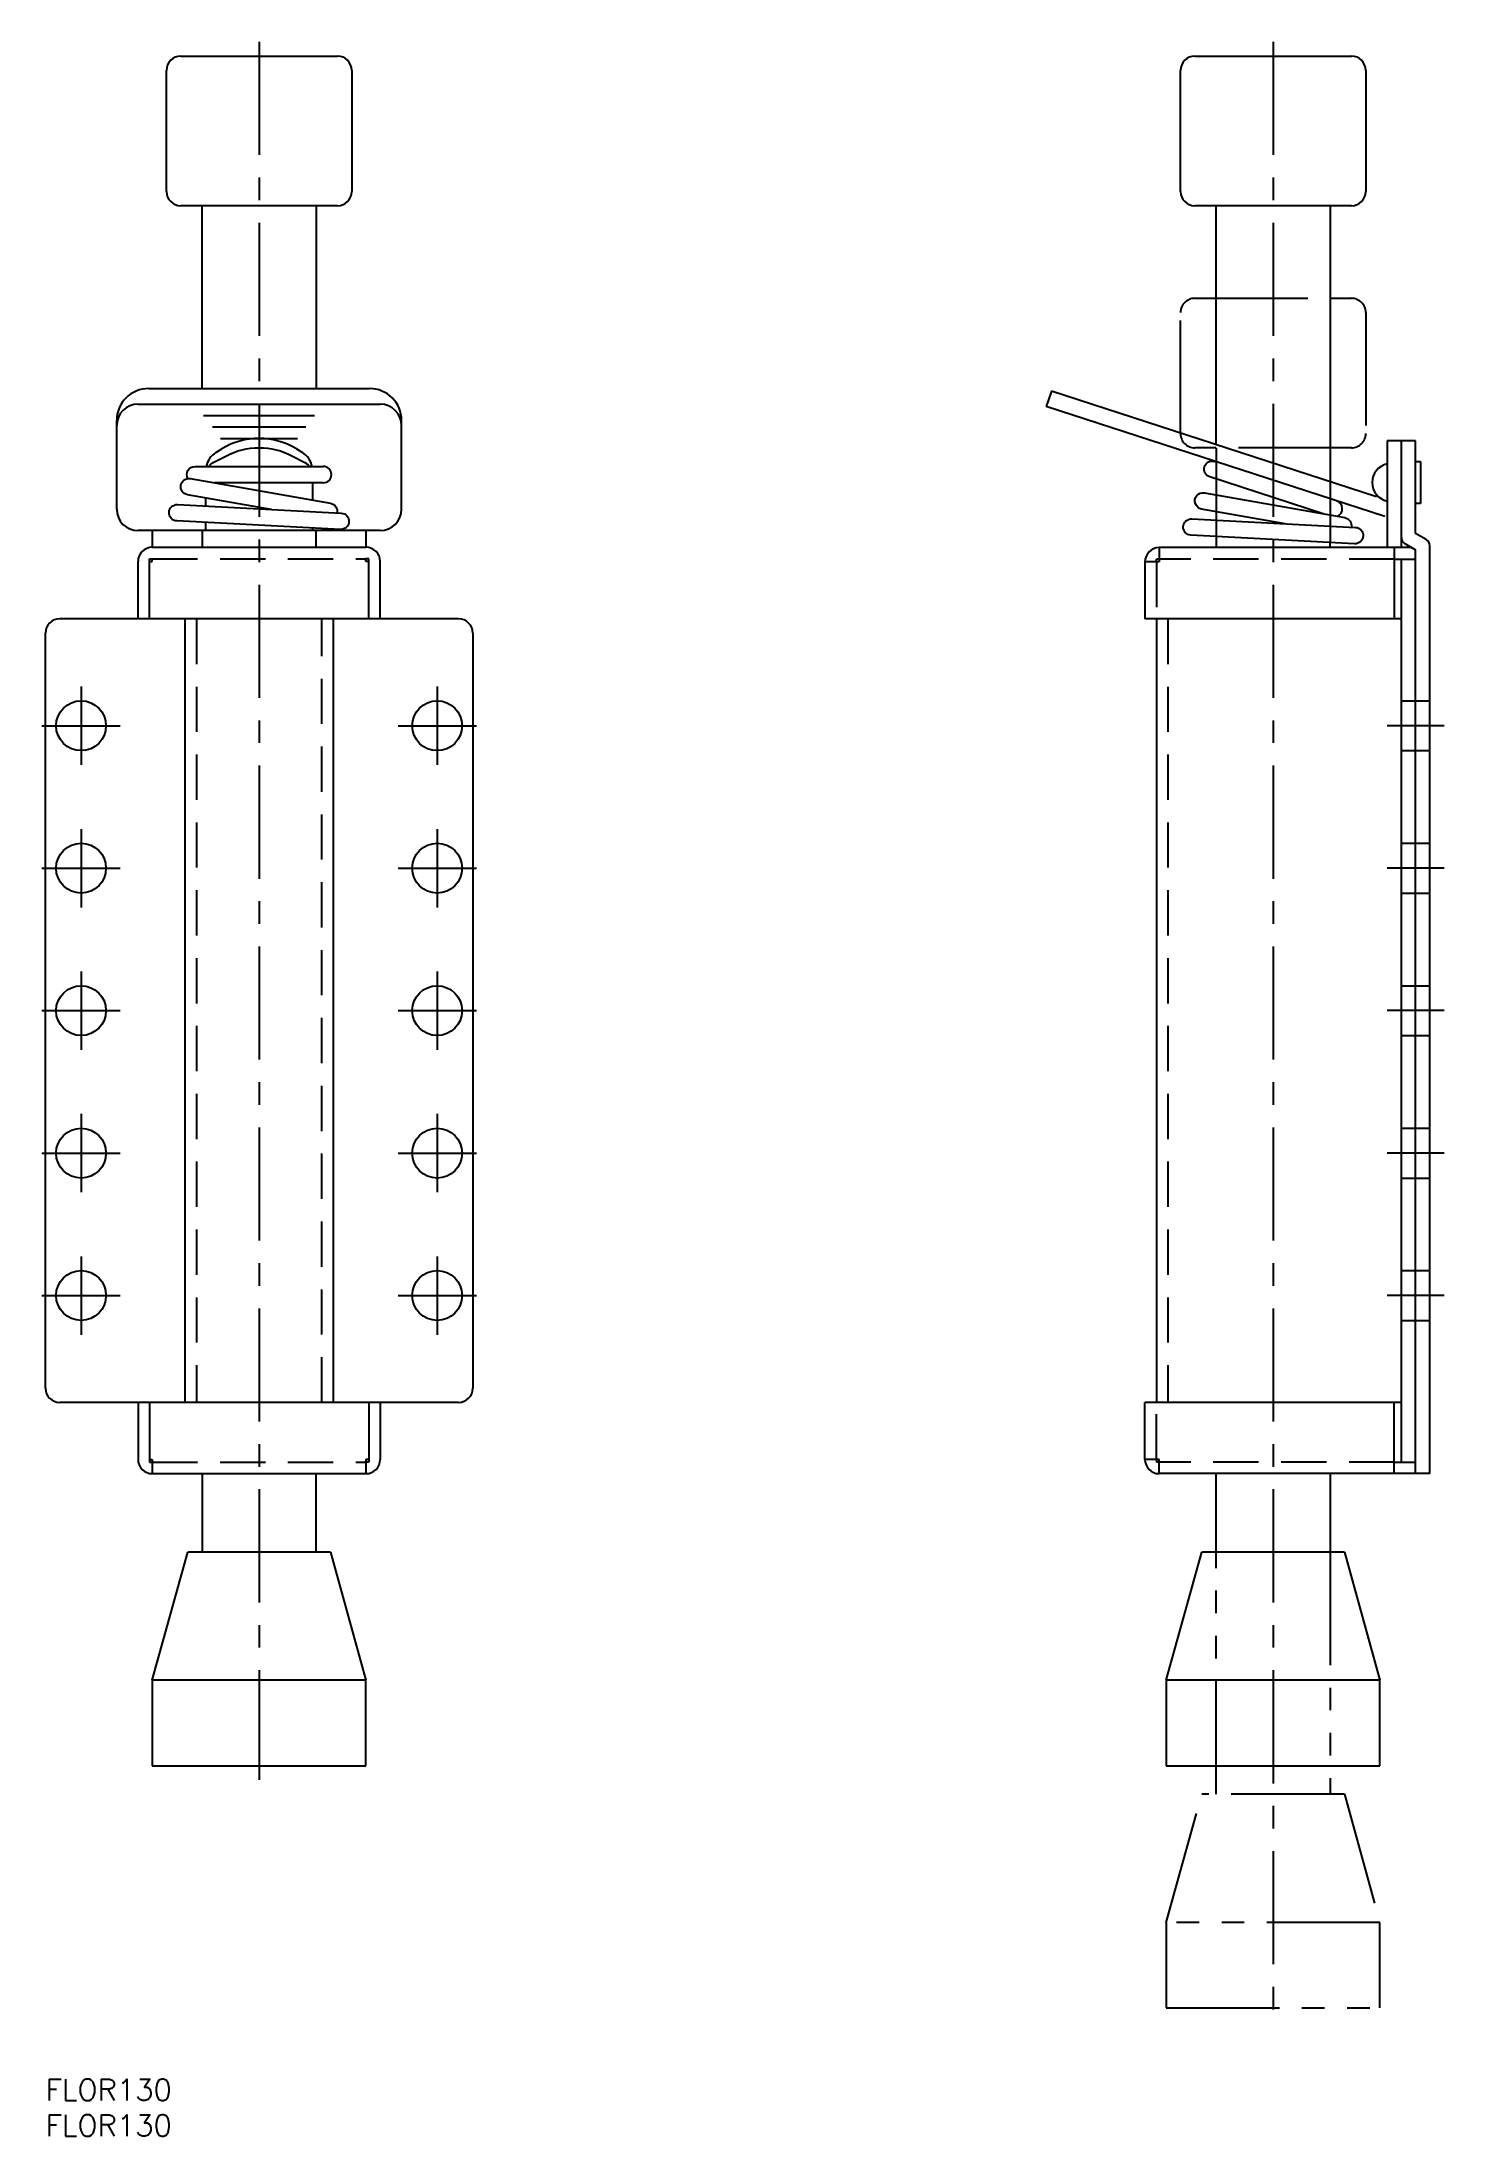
# Model space of a CAD drawing. Extents: x 0 to 196, y -8 to 286.
import ezdxf

# ---------------------------------------------------------------- set-up
doc = ezdxf.new("R2010")
doc.units = 0
doc.header["$LTSCALE"] = 0.5
for name, pattern in [('CENTER', [50.8, 31.75, -6.35, 6.35, -6.35]), ('DASHED', [19.05, 12.7, -6.35]), ('PHANTOM', [63.5, 31.75, -6.35, 6.35, -6.35, 6.35, -6.35])]:
    doc.linetypes.add(name, pattern=pattern)
for name, color, linetype in [('MSM_CENTER', 1, 'CENTER'), ('MSM_CONTINUOUS', 7, 'CONTINUOUS'), ('MSM_DASHED', 4, 'DASHED'), ('MSM_IMAGINARY', 6, 'PHANTOM'), ('MSM_PART_NUMBER', 7, 'CONTINUOUS')]:
    doc.layers.add(name, color=color, linetype=linetype)
doc.styles.get("Standard").update_dxf_attribs({"font": 'txt.shx', "height": 3, "bigfont": 'bigfont.shx'})

# ---------------------------------------------------------------- blocks, each defined once
blk = doc.blocks.new('*U7')
at = {"layer": 'MSM_PART_NUMBER'}
blk.add_text('FLOR130', height=3, dxfattribs=at).set_placement((0, -3))
blk = doc.blocks.new('*U8')
at = {"layer": 'MSM_PART_NUMBER'}
blk.add_text('FLOR130', height=3, dxfattribs=at).set_placement((0, -8))

msp = doc.modelspace()

# ---------------------------------------------------------------- linework, layer by layer
at = {"layer": 'MSM_CENTER'}
for p, q in [((30, 286), (30, 42)), ((172.37, 286), (172.37, 8)), ((5, 195.5), (5, 184.5)), ((55, 195.5), (55, 184.5)), ((-0.5, 190), (10.5, 190)), ((49.5, 190), (60.5, 190)), ((196.37, 190), (188.37, 190)), ((5, 175.5), (5, 164.5)), ((55, 175.5), (55, 164.5)), ((-0.5, 170), (10.5, 170)), ((49.5, 170), (60.5, 170)), ((196.37, 170), (188.37, 170)), ((5, 155.5), (5, 144.5)), ((55, 155.5), (55, 144.5)), ((-0.5, 150), (10.5, 150)), ((49.5, 150), (60.5, 150)), ((196.37, 150), (188.37, 150)), ((5, 135.5), (5, 124.5)), ((55, 135.5), (55, 124.5)), ((-0.5, 130), (10.5, 130)), ((49.5, 130), (60.5, 130)), ((196.37, 130), (188.37, 130)), ((5, 115.5), (5, 104.5)), ((55, 115.5), (55, 104.5)), ((-0.5, 110), (10.5, 110)), ((49.5, 110), (60.5, 110)), ((196.37, 110), (188.37, 110))]:
    msp.add_line(p, q, dxfattribs=at)
at = {"layer": 'MSM_CONTINUOUS'}
for p, q in [((19, 284), (41, 284)), ((19, 284), (41, 284)), ((161.37, 284), (183.37, 284)), ((161.37, 284), (183.37, 284)), ((17, 265), (17, 282)), ((17, 265), (17, 282)), ((43, 282), (43, 265)), ((43, 282), (43, 265)), ((159.37, 265), (159.37, 282)), ((159.37, 265), (159.37, 282)), ((185.37, 282), (185.37, 265)), ((185.37, 282), (185.37, 265)), ((41, 263), (19, 263)), ((41, 263), (19, 263)), ((22, 237.34), (22, 263)), ((38, 263), (38, 237.34)), ((183.37, 263), (161.37, 263)), ((183.37, 263), (161.37, 263)), ((164.37, 229.46), (164.37, 263)), ((180.37, 263), (180.37, 224.27)), ((14.5, 237.34), (45.5, 237.34)), ((141.23, 236.98), (140.52, 234.8)), ((186.87, 222.15), (141.23, 236.98)), ((10, 220.39), (10, 232.84)), ((13, 235.15), (47, 235.15)), ((22.21, 233.54), (37.79, 233.54)), ((50, 220.39), (50, 232.84)), ((188.07, 219.35), (140.52, 234.8)), ((23.44, 231.94), (36.56, 231.94)), ((24.59, 230.34), (35.41, 230.34)), ((188.37, 230), (188.37, 215)), ((192.37, 230), (188.37, 230)), ((190.37, 215), (190.37, 230)), ((192.37, 217), (192.37, 230)), ((21, 226.4), (39, 226.4)), ((23.93, 228.35), (24.76, 228.86)), ((35.24, 228.86), (36.07, 228.35)), ((192.37, 227.08), (193.08, 227.08)), ((193.08, 227.08), (193.08, 221.21)), ((39, 224.1), (23.72, 224.1)), ((37.5, 224.1), (37.5, 221.67)), ((164.37, 224.63), (164.37, 222.4)), ((22.5, 220.84), (22.5, 221.98)), ((193.08, 221.21), (192.37, 221.21)), ((22.5, 217.43), (22.5, 218.54)), ((37.5, 217.75), (37.5, 217.43)), ((164.37, 220.06), (164.37, 218.86)), ((47, 217.39), (13, 217.39)), ((15, 217.39), (15, 215.05)), ((15, 215.05), (45, 215.05)), ((22, 217.43), (22, 215.05)), ((38, 215.05), (38, 217.43)), ((45, 217.39), (45, 215.05)), ((156.37, 215), (156.37, 213)), ((191.84, 215), (156.37, 215)), ((164.37, 216.56), (164.37, 215)), ((180.37, 215), (180.37, 215.72)), ((189.37, 215), (189.37, 205)), ((190.87, 215.56), (192.37, 214.69)), ((193.87, 216.13), (192.37, 217)), ((192.37, 85), (192.37, 214.69)), ((194.37, 85), (194.37, 215.27)), ((13, 205.05), (13, 213.05)), ((14.6, 213.45), (15, 213.45)), ((14.6, 205.05), (14.6, 213.45)), ((14.6, 213.05), (15, 213.05)), ((15, 213.05), (15, 213.45)), ((45, 213.05), (45, 213.45)), ((45.4, 213.45), (45, 213.45)), ((45.4, 213.05), (45, 213.05)), ((45.4, 205.05), (45.4, 213.45)), ((47, 205.05), (47, 213.05)), ((156.37, 213), (154.37, 213)), ((154.37, 213), (154.37, 205)), ((155.97, 213), (155.97, 213.4)), ((156.37, 213.4), (155.97, 213.4)), ((189.37, 213.4), (192.37, 213.4)), ((190.37, 86.6), (190.37, 213.4)), ((0, 97), (0, 203)), ((58, 205), (2, 205)), ((19.6, 95), (19.6, 205)), ((40.4, 205), (40.4, 95)), ((60, 203), (60, 97)), ((190.37, 205), (154.37, 205)), ((155.97, 205), (155.97, 95)), ((58, 95), (2, 95)), ((13, 95), (13, 87)), ((14.6, 95), (14.6, 86.6)), ((45.4, 95), (45.4, 86.6)), ((47, 95), (47, 87)), ((190.37, 95), (154.37, 95)), ((154.37, 87), (154.37, 95)), ((189.37, 85), (189.37, 95)), ((14.6, 87), (15, 87)), ((14.6, 86.6), (15, 86.6)), ((15, 87), (15, 85)), ((45.4, 87), (45, 87)), ((45, 87), (45, 85)), ((45.4, 86.6), (45, 86.6)), ((156.37, 87), (154.37, 87)), ((155.97, 87), (155.97, 86.6)), ((156.37, 86.6), (155.97, 86.6)), ((156.37, 85), (156.37, 87)), ((189.37, 86.6), (192.37, 86.6)), ((15, 85), (45, 85)), ((22, 85), (22, 74)), ((38, 74), (38, 85)), ((194.37, 85), (156.37, 85)), ((164.37, 74), (164.37, 85)), ((180.37, 85), (180.37, 74)), ((15, 56), (20, 74)), ((40, 74), (20, 74)), ((40, 74), (45, 56)), ((157.37, 56), (162.37, 74)), ((182.37, 74), (162.37, 74)), ((182.37, 74), (187.37, 56)), ((15, 56), (15, 44)), ((45, 56), (15, 56)), ((45, 44), (45, 56)), ((157.37, 56), (157.37, 44)), ((187.37, 56), (157.37, 56)), ((187.37, 44), (187.37, 56)), ((15, 44), (45, 44)), ((157.37, 44), (187.37, 44))]:
    msp.add_line(p, q, dxfattribs=at)
for points in [[(19.99, 224.7, -0.56782), (21, 226.4)], [(22.93, 226.4, -0.104654), (23.56, 226.93), (25.31, 227.86, -0.248764), (34.69, 227.86), (36.44, 226.93, -0.104654), (37.07, 226.4)], [(179.39, 219.75), (163.46, 224.92, -1), (164.17, 227.11)], [(31.67, 220.36), (19.94, 222.43, -1), (20.34, 224.69)], [(20.34, 224.69), (40.03, 221.22, -0.418152), (40.96, 219.87)], [(174.06, 218.35), (162.33, 220.42, -1), (162.73, 222.69)], [(162.73, 222.69), (182.42, 219.21, -0.418152), (183.35, 217.87)]]:
    msp.add_lwpolyline(points, format="xyb", dxfattribs=at)
for points in [[(41.41, 217.55), (18.44, 218.75, -1), (18.56, 221.05), (41.53, 219.84, -1)], [(183.8, 215.54), (160.83, 216.74, -1), (160.95, 219.04), (183.92, 217.84, -1)]]:
    msp.add_lwpolyline(points, format="xyb", close=True, dxfattribs=at)
for centre in [(5, 190), (55, 190), (5, 170), (55, 170), (5, 150), (55, 150), (5, 130), (55, 130), (5, 110), (55, 110)]:
    msp.add_circle(centre, 3.5, dxfattribs=at)
for centre, radius, start, end in [((19, 282), 2, 90, 180), ((19, 282), 2, 90, 180), ((41, 282), 2, 0, 90), ((41, 282), 2, 0, 90), ((161.37, 282), 2, 90, 180), ((161.37, 282), 2, 90, 180), ((183.37, 282), 2, 0, 90), ((183.37, 282), 2, 0, 90), ((19, 265), 2, 180, 270), ((19, 265), 2, 180, 270), ((41, 265), 2, 270, 360), ((41, 265), 2, 270, 360), ((161.37, 265), 2, 180, 270), ((161.37, 265), 2, 180, 270), ((183.37, 265), 2, 270, 360), ((183.37, 265), 2, 270, 360), ((14.5, 232.84), 4.5, 90, 180), ((45.5, 232.84), 4.5, 360, 90), ((13, 232.15), 3, 90, 180), ((47, 232.15), 3, 0, 90), ((30, 220.34), 10, 58.4189, 121.5811), ((25.5, 225.79), 3, 121.5811, 168.376), ((34.5, 225.79), 3, 11.624, 58.4189), ((39, 225.25), 1.15, 270, 90), ((188.95, 224.15), 2.67, 102.3939, 257.6061), ((180.93, 220.46), 1.15, 292.9116, 72), ((13, 220.39), 3, 180, 270), ((47, 220.39), 3, 270, 0), ((15, 213.05), 2, 90, 180), ((45, 213.05), 2, 0, 90), ((156.37, 213), 2, 90, 180), ((191.37, 216.42), 1, 180, 240), ((193.37, 215.27), 1, 0, 60), ((2, 203), 2, 90, 180), ((58, 203), 2, 0, 90), ((2, 97), 2, 180, 270), ((58, 97), 2, 270, 0), ((15, 87), 2, 180, 270), ((45, 87), 2, 270, 0), ((156.37, 87), 2, 180, 270)]:
    msp.add_arc(centre, radius, start, end, dxfattribs=at)
at = {"layer": 'MSM_DASHED'}
for p, q in [((15, 213.45), (45, 213.45)), ((155.97, 213), (155.97, 205)), ((189.37, 213.4), (156.37, 213.4)), ((21.2, 205), (21.2, 95)), ((38.8, 95), (38.8, 205)), ((157.57, 205), (157.57, 95)), ((190.37, 193.5), (194.37, 193.5)), ((190.37, 186.5), (194.37, 186.5)), ((190.37, 173.5), (194.37, 173.5)), ((190.37, 166.5), (194.37, 166.5)), ((190.37, 153.5), (194.37, 153.5)), ((190.37, 146.5), (194.37, 146.5)), ((190.37, 133.5), (194.37, 133.5)), ((190.37, 126.5), (194.37, 126.5)), ((190.37, 113.5), (194.37, 113.5)), ((190.37, 106.5), (194.37, 106.5)), ((155.97, 87), (155.97, 95)), ((15, 86.6), (45, 86.6)), ((189.37, 86.6), (156.37, 86.6))]:
    msp.add_line(p, q, dxfattribs=at)
at = {"layer": 'MSM_IMAGINARY'}
for p, q in [((161.37, 250), (183.37, 250)), ((159.37, 231), (159.37, 248)), ((185.37, 248), (185.37, 231)), ((183.37, 229), (161.37, 229)), ((164.37, 229), (164.37, 224.63)), ((180.37, 224.27), (180.37, 215.72)), ((164.37, 222.4), (164.37, 220.06)), ((164.37, 218.86), (164.37, 216.56)), ((164.37, 40), (164.37, 74)), ((180.37, 74), (180.37, 40)), ((157.37, 22), (162.37, 40)), ((182.37, 40), (162.37, 40)), ((182.37, 40), (187.37, 22)), ((157.37, 22), (157.37, 10)), ((187.37, 22), (157.37, 22)), ((187.37, 10), (187.37, 22)), ((157.37, 10), (187.37, 10))]:
    msp.add_line(p, q, dxfattribs=at)
for centre, start, end in [((161.37, 248), 90, 180), ((183.37, 248), 0, 90), ((161.37, 231), 180, 270), ((183.37, 231), 270, 360)]:
    msp.add_arc(centre, 2, start, end, dxfattribs=at)

# ---------------------------------------------------------------- block references
at = {"layer": 'MSM_CONTINUOUS'}
for name in ['*U7', '*U8']:
    msp.add_blockref(name, (0, 0), dxfattribs=at)

doc.saveas('drawing.dxf')
